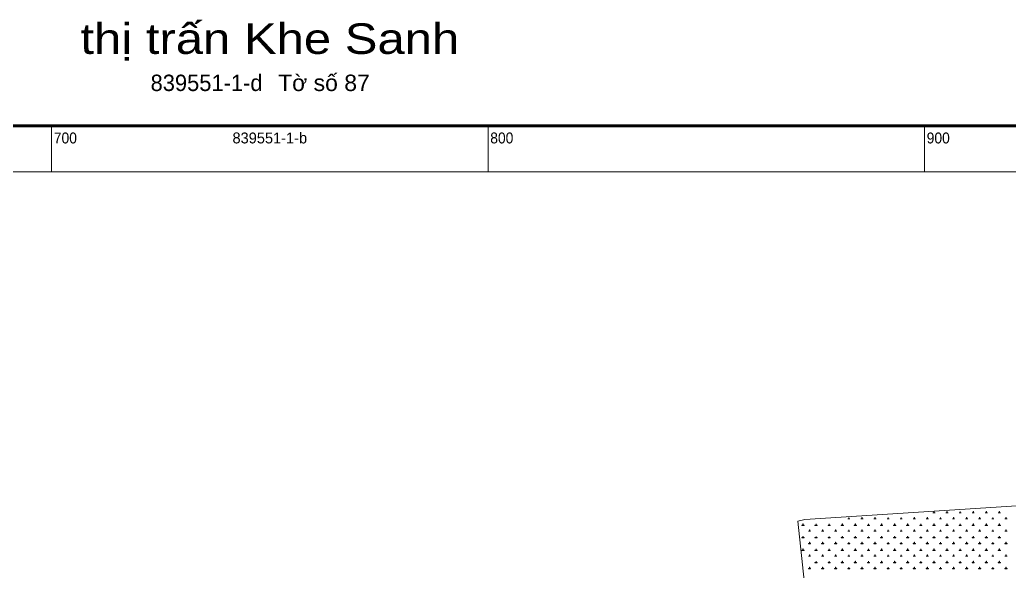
# Model space of a CAD drawing. Header units: metres. Extents: x 551390 to 552118, y 1837759 to 1838646.
# Drawn here: x 551692.7 to 551919.4, y 1838508.5 to 1838634.8 of the extents above; entities that cross this region are included whole.
import ezdxf
from ezdxf.enums import TextEntityAlignment as Align

# ---------------------------------------------------------------- set-up
doc = ezdxf.new("R2010")
doc.units = ezdxf.units.M
doc.header["$LTSCALE"] = 0.8
for name, color, linetype, lineweight in [('10', 7, 'Continuous', 13), ('19', 7, 'Continuous', 13), ('63', 7, 'Continuous', 13)]:
    doc.layers.add(name, color=color, linetype=linetype, lineweight=lineweight)

msp = doc.modelspace()

# ---------------------------------------------------------------- linework, layer by layer
at = {"layer": '10'}
msp.add_lwpolyline([(551973.16, 1838500), (551951.16, 1838576.61), (551951.17, 1838576.63), (551932.18, 1838574.02), (551935.39, 1838524.4), (551872.61, 1838520.36), (551870.95, 1838519.99), (551873.12, 1838500)], dxfattribs=at)
at = {"layer": '19'}
for points in [[(551901.91, 1838521.84), (551902.41, 1838521.84), (551902.41, 1838521.89), (551902.19, 1838521.89), (551902.19, 1838522.19), (551902.14, 1838522.19), (551902.14, 1838521.89), (551901.91, 1838521.89)], [(551904.91, 1838521.84), (551905.41, 1838521.84), (551905.41, 1838521.89), (551905.19, 1838521.89), (551905.19, 1838522.19), (551905.14, 1838522.19), (551905.14, 1838521.89), (551904.91, 1838521.89)], [(551907.91, 1838521.84), (551908.41, 1838521.84), (551908.41, 1838521.89), (551908.19, 1838521.89), (551908.19, 1838522.19), (551908.14, 1838522.19), (551908.14, 1838521.89), (551907.91, 1838521.89)], [(551910.91, 1838521.84), (551911.41, 1838521.84), (551911.41, 1838521.89), (551911.19, 1838521.89), (551911.19, 1838522.19), (551911.14, 1838522.19), (551911.14, 1838521.89), (551910.91, 1838521.89)], [(551913.91, 1838521.84), (551914.41, 1838521.84), (551914.41, 1838521.89), (551914.19, 1838521.89), (551914.19, 1838522.19), (551914.14, 1838522.19), (551914.14, 1838521.89), (551913.91, 1838521.89)], [(551916.91, 1838521.84), (551917.41, 1838521.84), (551917.41, 1838521.89), (551917.19, 1838521.89), (551917.19, 1838522.19), (551917.14, 1838522.19), (551917.14, 1838521.89), (551916.91, 1838521.89)], [(551871.91, 1838518.99), (551872.41, 1838518.99), (551872.41, 1838519.04), (551872.19, 1838519.04), (551872.19, 1838519.34), (551872.14, 1838519.34), (551872.14, 1838519.04), (551871.91, 1838519.04)], [(551874.91, 1838518.99), (551875.41, 1838518.99), (551875.41, 1838519.04), (551875.19, 1838519.04), (551875.19, 1838519.34), (551875.14, 1838519.34), (551875.14, 1838519.04), (551874.91, 1838519.04)], [(551877.91, 1838518.99), (551878.41, 1838518.99), (551878.41, 1838519.04), (551878.19, 1838519.04), (551878.19, 1838519.34), (551878.14, 1838519.34), (551878.14, 1838519.04), (551877.91, 1838519.04)], [(551880.91, 1838518.99), (551881.41, 1838518.99), (551881.41, 1838519.04), (551881.19, 1838519.04), (551881.19, 1838519.34), (551881.14, 1838519.34), (551881.14, 1838519.04), (551880.91, 1838519.04)], [(551882.41, 1838520.49), (551882.91, 1838520.49), (551882.91, 1838520.54), (551882.69, 1838520.54), (551882.69, 1838520.84), (551882.64, 1838520.84), (551882.64, 1838520.54), (551882.41, 1838520.54)], [(551883.91, 1838518.99), (551884.41, 1838518.99), (551884.41, 1838519.04), (551884.19, 1838519.04), (551884.19, 1838519.34), (551884.14, 1838519.34), (551884.14, 1838519.04), (551883.91, 1838519.04)], [(551885.41, 1838520.49), (551885.91, 1838520.49), (551885.91, 1838520.54), (551885.69, 1838520.54), (551885.69, 1838520.84), (551885.64, 1838520.84), (551885.64, 1838520.54), (551885.41, 1838520.54)], [(551886.91, 1838518.99), (551887.41, 1838518.99), (551887.41, 1838519.04), (551887.19, 1838519.04), (551887.19, 1838519.34), (551887.14, 1838519.34), (551887.14, 1838519.04), (551886.91, 1838519.04)], [(551888.41, 1838520.49), (551888.91, 1838520.49), (551888.91, 1838520.54), (551888.69, 1838520.54), (551888.69, 1838520.84), (551888.64, 1838520.84), (551888.64, 1838520.54), (551888.41, 1838520.54)], [(551889.91, 1838518.99), (551890.41, 1838518.99), (551890.41, 1838519.04), (551890.19, 1838519.04), (551890.19, 1838519.34), (551890.14, 1838519.34), (551890.14, 1838519.04), (551889.91, 1838519.04)], [(551891.41, 1838520.49), (551891.91, 1838520.49), (551891.91, 1838520.54), (551891.69, 1838520.54), (551891.69, 1838520.84), (551891.64, 1838520.84), (551891.64, 1838520.54), (551891.41, 1838520.54)], [(551892.91, 1838518.99), (551893.41, 1838518.99), (551893.41, 1838519.04), (551893.19, 1838519.04), (551893.19, 1838519.34), (551893.14, 1838519.34), (551893.14, 1838519.04), (551892.91, 1838519.04)], [(551894.41, 1838520.49), (551894.91, 1838520.49), (551894.91, 1838520.54), (551894.69, 1838520.54), (551894.69, 1838520.84), (551894.64, 1838520.84), (551894.64, 1838520.54), (551894.41, 1838520.54)], [(551895.91, 1838518.99), (551896.41, 1838518.99), (551896.41, 1838519.04), (551896.19, 1838519.04), (551896.19, 1838519.34), (551896.14, 1838519.34), (551896.14, 1838519.04), (551895.91, 1838519.04)], [(551897.41, 1838520.49), (551897.91, 1838520.49), (551897.91, 1838520.54), (551897.69, 1838520.54), (551897.69, 1838520.84), (551897.64, 1838520.84), (551897.64, 1838520.54), (551897.41, 1838520.54)], [(551898.91, 1838518.99), (551899.41, 1838518.99), (551899.41, 1838519.04), (551899.19, 1838519.04), (551899.19, 1838519.34), (551899.14, 1838519.34), (551899.14, 1838519.04), (551898.91, 1838519.04)], [(551900.41, 1838520.49), (551900.91, 1838520.49), (551900.91, 1838520.54), (551900.69, 1838520.54), (551900.69, 1838520.84), (551900.64, 1838520.84), (551900.64, 1838520.54), (551900.41, 1838520.54)], [(551901.91, 1838518.99), (551902.41, 1838518.99), (551902.41, 1838519.04), (551902.19, 1838519.04), (551902.19, 1838519.34), (551902.14, 1838519.34), (551902.14, 1838519.04), (551901.91, 1838519.04)], [(551903.41, 1838520.49), (551903.91, 1838520.49), (551903.91, 1838520.54), (551903.69, 1838520.54), (551903.69, 1838520.84), (551903.64, 1838520.84), (551903.64, 1838520.54), (551903.41, 1838520.54)], [(551904.91, 1838518.99), (551905.41, 1838518.99), (551905.41, 1838519.04), (551905.19, 1838519.04), (551905.19, 1838519.34), (551905.14, 1838519.34), (551905.14, 1838519.04), (551904.91, 1838519.04)], [(551906.41, 1838520.49), (551906.91, 1838520.49), (551906.91, 1838520.54), (551906.69, 1838520.54), (551906.69, 1838520.84), (551906.64, 1838520.84), (551906.64, 1838520.54), (551906.41, 1838520.54)], [(551907.91, 1838518.99), (551908.41, 1838518.99), (551908.41, 1838519.04), (551908.19, 1838519.04), (551908.19, 1838519.34), (551908.14, 1838519.34), (551908.14, 1838519.04), (551907.91, 1838519.04)], [(551909.41, 1838520.49), (551909.91, 1838520.49), (551909.91, 1838520.54), (551909.69, 1838520.54), (551909.69, 1838520.84), (551909.64, 1838520.84), (551909.64, 1838520.54), (551909.41, 1838520.54)], [(551910.91, 1838518.99), (551911.41, 1838518.99), (551911.41, 1838519.04), (551911.19, 1838519.04), (551911.19, 1838519.34), (551911.14, 1838519.34), (551911.14, 1838519.04), (551910.91, 1838519.04)], [(551912.41, 1838520.49), (551912.91, 1838520.49), (551912.91, 1838520.54), (551912.69, 1838520.54), (551912.69, 1838520.84), (551912.64, 1838520.84), (551912.64, 1838520.54), (551912.41, 1838520.54)], [(551913.91, 1838518.99), (551914.41, 1838518.99), (551914.41, 1838519.04), (551914.19, 1838519.04), (551914.19, 1838519.34), (551914.14, 1838519.34), (551914.14, 1838519.04), (551913.91, 1838519.04)], [(551915.41, 1838520.49), (551915.91, 1838520.49), (551915.91, 1838520.54), (551915.69, 1838520.54), (551915.69, 1838520.84), (551915.64, 1838520.84), (551915.64, 1838520.54), (551915.41, 1838520.54)], [(551916.91, 1838518.99), (551917.41, 1838518.99), (551917.41, 1838519.04), (551917.19, 1838519.04), (551917.19, 1838519.34), (551917.14, 1838519.34), (551917.14, 1838519.04), (551916.91, 1838519.04)], [(551918.41, 1838520.49), (551918.91, 1838520.49), (551918.91, 1838520.54), (551918.69, 1838520.54), (551918.69, 1838520.84), (551918.64, 1838520.84), (551918.64, 1838520.54), (551918.41, 1838520.54)], [(551871.91, 1838516.14), (551872.41, 1838516.14), (551872.41, 1838516.19), (551872.19, 1838516.19), (551872.19, 1838516.49), (551872.14, 1838516.49), (551872.14, 1838516.19), (551871.91, 1838516.19)], [(551873.41, 1838517.64), (551873.91, 1838517.64), (551873.91, 1838517.69), (551873.69, 1838517.69), (551873.69, 1838517.99), (551873.64, 1838517.99), (551873.64, 1838517.69), (551873.41, 1838517.69)], [(551874.91, 1838516.14), (551875.41, 1838516.14), (551875.41, 1838516.19), (551875.19, 1838516.19), (551875.19, 1838516.49), (551875.14, 1838516.49), (551875.14, 1838516.19), (551874.91, 1838516.19)], [(551876.41, 1838517.64), (551876.91, 1838517.64), (551876.91, 1838517.69), (551876.69, 1838517.69), (551876.69, 1838517.99), (551876.64, 1838517.99), (551876.64, 1838517.69), (551876.41, 1838517.69)], [(551877.91, 1838516.14), (551878.41, 1838516.14), (551878.41, 1838516.19), (551878.19, 1838516.19), (551878.19, 1838516.49), (551878.14, 1838516.49), (551878.14, 1838516.19), (551877.91, 1838516.19)], [(551879.41, 1838517.64), (551879.91, 1838517.64), (551879.91, 1838517.69), (551879.69, 1838517.69), (551879.69, 1838517.99), (551879.64, 1838517.99), (551879.64, 1838517.69), (551879.41, 1838517.69)], [(551880.91, 1838516.14), (551881.41, 1838516.14), (551881.41, 1838516.19), (551881.19, 1838516.19), (551881.19, 1838516.49), (551881.14, 1838516.49), (551881.14, 1838516.19), (551880.91, 1838516.19)], [(551882.41, 1838517.64), (551882.91, 1838517.64), (551882.91, 1838517.69), (551882.69, 1838517.69), (551882.69, 1838517.99), (551882.64, 1838517.99), (551882.64, 1838517.69), (551882.41, 1838517.69)], [(551883.91, 1838516.14), (551884.41, 1838516.14), (551884.41, 1838516.19), (551884.19, 1838516.19), (551884.19, 1838516.49), (551884.14, 1838516.49), (551884.14, 1838516.19), (551883.91, 1838516.19)], [(551885.41, 1838517.64), (551885.91, 1838517.64), (551885.91, 1838517.69), (551885.69, 1838517.69), (551885.69, 1838517.99), (551885.64, 1838517.99), (551885.64, 1838517.69), (551885.41, 1838517.69)], [(551886.91, 1838516.14), (551887.41, 1838516.14), (551887.41, 1838516.19), (551887.19, 1838516.19), (551887.19, 1838516.49), (551887.14, 1838516.49), (551887.14, 1838516.19), (551886.91, 1838516.19)], [(551888.41, 1838517.64), (551888.91, 1838517.64), (551888.91, 1838517.69), (551888.69, 1838517.69), (551888.69, 1838517.99), (551888.64, 1838517.99), (551888.64, 1838517.69), (551888.41, 1838517.69)], [(551889.91, 1838516.14), (551890.41, 1838516.14), (551890.41, 1838516.19), (551890.19, 1838516.19), (551890.19, 1838516.49), (551890.14, 1838516.49), (551890.14, 1838516.19), (551889.91, 1838516.19)], [(551891.41, 1838517.64), (551891.91, 1838517.64), (551891.91, 1838517.69), (551891.69, 1838517.69), (551891.69, 1838517.99), (551891.64, 1838517.99), (551891.64, 1838517.69), (551891.41, 1838517.69)], [(551892.91, 1838516.14), (551893.41, 1838516.14), (551893.41, 1838516.19), (551893.19, 1838516.19), (551893.19, 1838516.49), (551893.14, 1838516.49), (551893.14, 1838516.19), (551892.91, 1838516.19)], [(551894.41, 1838517.64), (551894.91, 1838517.64), (551894.91, 1838517.69), (551894.69, 1838517.69), (551894.69, 1838517.99), (551894.64, 1838517.99), (551894.64, 1838517.69), (551894.41, 1838517.69)], [(551895.91, 1838516.14), (551896.41, 1838516.14), (551896.41, 1838516.19), (551896.19, 1838516.19), (551896.19, 1838516.49), (551896.14, 1838516.49), (551896.14, 1838516.19), (551895.91, 1838516.19)], [(551897.41, 1838517.64), (551897.91, 1838517.64), (551897.91, 1838517.69), (551897.69, 1838517.69), (551897.69, 1838517.99), (551897.64, 1838517.99), (551897.64, 1838517.69), (551897.41, 1838517.69)], [(551898.91, 1838516.14), (551899.41, 1838516.14), (551899.41, 1838516.19), (551899.19, 1838516.19), (551899.19, 1838516.49), (551899.14, 1838516.49), (551899.14, 1838516.19), (551898.91, 1838516.19)], [(551900.41, 1838517.64), (551900.91, 1838517.64), (551900.91, 1838517.69), (551900.69, 1838517.69), (551900.69, 1838517.99), (551900.64, 1838517.99), (551900.64, 1838517.69), (551900.41, 1838517.69)], [(551901.91, 1838516.14), (551902.41, 1838516.14), (551902.41, 1838516.19), (551902.19, 1838516.19), (551902.19, 1838516.49), (551902.14, 1838516.49), (551902.14, 1838516.19), (551901.91, 1838516.19)], [(551903.41, 1838517.64), (551903.91, 1838517.64), (551903.91, 1838517.69), (551903.69, 1838517.69), (551903.69, 1838517.99), (551903.64, 1838517.99), (551903.64, 1838517.69), (551903.41, 1838517.69)], [(551904.91, 1838516.14), (551905.41, 1838516.14), (551905.41, 1838516.19), (551905.19, 1838516.19), (551905.19, 1838516.49), (551905.14, 1838516.49), (551905.14, 1838516.19), (551904.91, 1838516.19)], [(551906.41, 1838517.64), (551906.91, 1838517.64), (551906.91, 1838517.69), (551906.69, 1838517.69), (551906.69, 1838517.99), (551906.64, 1838517.99), (551906.64, 1838517.69), (551906.41, 1838517.69)], [(551907.91, 1838516.14), (551908.41, 1838516.14), (551908.41, 1838516.19), (551908.19, 1838516.19), (551908.19, 1838516.49), (551908.14, 1838516.49), (551908.14, 1838516.19), (551907.91, 1838516.19)], [(551909.41, 1838517.64), (551909.91, 1838517.64), (551909.91, 1838517.69), (551909.69, 1838517.69), (551909.69, 1838517.99), (551909.64, 1838517.99), (551909.64, 1838517.69), (551909.41, 1838517.69)], [(551910.91, 1838516.14), (551911.41, 1838516.14), (551911.41, 1838516.19), (551911.19, 1838516.19), (551911.19, 1838516.49), (551911.14, 1838516.49), (551911.14, 1838516.19), (551910.91, 1838516.19)], [(551912.41, 1838517.64), (551912.91, 1838517.64), (551912.91, 1838517.69), (551912.69, 1838517.69), (551912.69, 1838517.99), (551912.64, 1838517.99), (551912.64, 1838517.69), (551912.41, 1838517.69)], [(551913.91, 1838516.14), (551914.41, 1838516.14), (551914.41, 1838516.19), (551914.19, 1838516.19), (551914.19, 1838516.49), (551914.14, 1838516.49), (551914.14, 1838516.19), (551913.91, 1838516.19)], [(551915.41, 1838517.64), (551915.91, 1838517.64), (551915.91, 1838517.69), (551915.69, 1838517.69), (551915.69, 1838517.99), (551915.64, 1838517.99), (551915.64, 1838517.69), (551915.41, 1838517.69)], [(551916.91, 1838516.14), (551917.41, 1838516.14), (551917.41, 1838516.19), (551917.19, 1838516.19), (551917.19, 1838516.49), (551917.14, 1838516.49), (551917.14, 1838516.19), (551916.91, 1838516.19)], [(551918.41, 1838517.64), (551918.91, 1838517.64), (551918.91, 1838517.69), (551918.69, 1838517.69), (551918.69, 1838517.99), (551918.64, 1838517.99), (551918.64, 1838517.69), (551918.41, 1838517.69)], [(551873.41, 1838514.78), (551873.91, 1838514.78), (551873.91, 1838514.83), (551873.69, 1838514.83), (551873.69, 1838515.14), (551873.64, 1838515.14), (551873.64, 1838514.83), (551873.41, 1838514.83)], [(551876.41, 1838514.78), (551876.91, 1838514.78), (551876.91, 1838514.83), (551876.69, 1838514.83), (551876.69, 1838515.14), (551876.64, 1838515.14), (551876.64, 1838514.83), (551876.41, 1838514.83)], [(551879.41, 1838514.78), (551879.91, 1838514.78), (551879.91, 1838514.83), (551879.69, 1838514.83), (551879.69, 1838515.14), (551879.64, 1838515.14), (551879.64, 1838514.83), (551879.41, 1838514.83)], [(551882.41, 1838514.78), (551882.91, 1838514.78), (551882.91, 1838514.83), (551882.69, 1838514.83), (551882.69, 1838515.14), (551882.64, 1838515.14), (551882.64, 1838514.83), (551882.41, 1838514.83)], [(551885.41, 1838514.78), (551885.91, 1838514.78), (551885.91, 1838514.83), (551885.69, 1838514.83), (551885.69, 1838515.14), (551885.64, 1838515.14), (551885.64, 1838514.83), (551885.41, 1838514.83)], [(551888.41, 1838514.78), (551888.91, 1838514.78), (551888.91, 1838514.83), (551888.69, 1838514.83), (551888.69, 1838515.14), (551888.64, 1838515.14), (551888.64, 1838514.83), (551888.41, 1838514.83)], [(551891.41, 1838514.78), (551891.91, 1838514.78), (551891.91, 1838514.83), (551891.69, 1838514.83), (551891.69, 1838515.14), (551891.64, 1838515.14), (551891.64, 1838514.83), (551891.41, 1838514.83)], [(551894.41, 1838514.78), (551894.91, 1838514.78), (551894.91, 1838514.83), (551894.69, 1838514.83), (551894.69, 1838515.14), (551894.64, 1838515.14), (551894.64, 1838514.83), (551894.41, 1838514.83)], [(551897.41, 1838514.78), (551897.91, 1838514.78), (551897.91, 1838514.83), (551897.69, 1838514.83), (551897.69, 1838515.14), (551897.64, 1838515.14), (551897.64, 1838514.83), (551897.41, 1838514.83)], [(551900.41, 1838514.78), (551900.91, 1838514.78), (551900.91, 1838514.83), (551900.69, 1838514.83), (551900.69, 1838515.14), (551900.64, 1838515.14), (551900.64, 1838514.83), (551900.41, 1838514.83)], [(551903.41, 1838514.78), (551903.91, 1838514.78), (551903.91, 1838514.83), (551903.69, 1838514.83), (551903.69, 1838515.14), (551903.64, 1838515.14), (551903.64, 1838514.83), (551903.41, 1838514.83)], [(551906.41, 1838514.78), (551906.91, 1838514.78), (551906.91, 1838514.83), (551906.69, 1838514.83), (551906.69, 1838515.14), (551906.64, 1838515.14), (551906.64, 1838514.83), (551906.41, 1838514.83)], [(551909.41, 1838514.78), (551909.91, 1838514.78), (551909.91, 1838514.83), (551909.69, 1838514.83), (551909.69, 1838515.14), (551909.64, 1838515.14), (551909.64, 1838514.83), (551909.41, 1838514.83)], [(551912.41, 1838514.78), (551912.91, 1838514.78), (551912.91, 1838514.83), (551912.69, 1838514.83), (551912.69, 1838515.14), (551912.64, 1838515.14), (551912.64, 1838514.83), (551912.41, 1838514.83)], [(551915.41, 1838514.78), (551915.91, 1838514.78), (551915.91, 1838514.83), (551915.69, 1838514.83), (551915.69, 1838515.14), (551915.64, 1838515.14), (551915.64, 1838514.83), (551915.41, 1838514.83)], [(551918.41, 1838514.78), (551918.91, 1838514.78), (551918.91, 1838514.83), (551918.69, 1838514.83), (551918.69, 1838515.14), (551918.64, 1838515.14), (551918.64, 1838514.83), (551918.41, 1838514.83)], [(551871.91, 1838513.28), (551872.41, 1838513.28), (551872.41, 1838513.33), (551872.19, 1838513.33), (551872.19, 1838513.64), (551872.14, 1838513.64), (551872.14, 1838513.33), (551871.91, 1838513.33)], [(551873.41, 1838511.93), (551873.91, 1838511.93), (551873.91, 1838511.98), (551873.69, 1838511.98), (551873.69, 1838512.28), (551873.64, 1838512.28), (551873.64, 1838511.98), (551873.41, 1838511.98)], [(551874.91, 1838513.28), (551875.41, 1838513.28), (551875.41, 1838513.33), (551875.19, 1838513.33), (551875.19, 1838513.64), (551875.14, 1838513.64), (551875.14, 1838513.33), (551874.91, 1838513.33)], [(551876.41, 1838511.93), (551876.91, 1838511.93), (551876.91, 1838511.98), (551876.69, 1838511.98), (551876.69, 1838512.28), (551876.64, 1838512.28), (551876.64, 1838511.98), (551876.41, 1838511.98)], [(551877.91, 1838513.28), (551878.41, 1838513.28), (551878.41, 1838513.33), (551878.19, 1838513.33), (551878.19, 1838513.64), (551878.14, 1838513.64), (551878.14, 1838513.33), (551877.91, 1838513.33)], [(551879.41, 1838511.93), (551879.91, 1838511.93), (551879.91, 1838511.98), (551879.69, 1838511.98), (551879.69, 1838512.28), (551879.64, 1838512.28), (551879.64, 1838511.98), (551879.41, 1838511.98)], [(551880.91, 1838513.28), (551881.41, 1838513.28), (551881.41, 1838513.33), (551881.19, 1838513.33), (551881.19, 1838513.64), (551881.14, 1838513.64), (551881.14, 1838513.33), (551880.91, 1838513.33)], [(551882.41, 1838511.93), (551882.91, 1838511.93), (551882.91, 1838511.98), (551882.69, 1838511.98), (551882.69, 1838512.28), (551882.64, 1838512.28), (551882.64, 1838511.98), (551882.41, 1838511.98)], [(551883.91, 1838513.28), (551884.41, 1838513.28), (551884.41, 1838513.33), (551884.19, 1838513.33), (551884.19, 1838513.64), (551884.14, 1838513.64), (551884.14, 1838513.33), (551883.91, 1838513.33)], [(551885.41, 1838511.93), (551885.91, 1838511.93), (551885.91, 1838511.98), (551885.69, 1838511.98), (551885.69, 1838512.28), (551885.64, 1838512.28), (551885.64, 1838511.98), (551885.41, 1838511.98)], [(551886.91, 1838513.28), (551887.41, 1838513.28), (551887.41, 1838513.33), (551887.19, 1838513.33), (551887.19, 1838513.64), (551887.14, 1838513.64), (551887.14, 1838513.33), (551886.91, 1838513.33)], [(551888.41, 1838511.93), (551888.91, 1838511.93), (551888.91, 1838511.98), (551888.69, 1838511.98), (551888.69, 1838512.28), (551888.64, 1838512.28), (551888.64, 1838511.98), (551888.41, 1838511.98)], [(551889.91, 1838513.28), (551890.41, 1838513.28), (551890.41, 1838513.33), (551890.19, 1838513.33), (551890.19, 1838513.64), (551890.14, 1838513.64), (551890.14, 1838513.33), (551889.91, 1838513.33)], [(551891.41, 1838511.93), (551891.91, 1838511.93), (551891.91, 1838511.98), (551891.69, 1838511.98), (551891.69, 1838512.28), (551891.64, 1838512.28), (551891.64, 1838511.98), (551891.41, 1838511.98)], [(551892.91, 1838513.28), (551893.41, 1838513.28), (551893.41, 1838513.33), (551893.19, 1838513.33), (551893.19, 1838513.64), (551893.14, 1838513.64), (551893.14, 1838513.33), (551892.91, 1838513.33)], [(551894.41, 1838511.93), (551894.91, 1838511.93), (551894.91, 1838511.98), (551894.69, 1838511.98), (551894.69, 1838512.28), (551894.64, 1838512.28), (551894.64, 1838511.98), (551894.41, 1838511.98)], [(551895.91, 1838513.28), (551896.41, 1838513.28), (551896.41, 1838513.33), (551896.19, 1838513.33), (551896.19, 1838513.64), (551896.14, 1838513.64), (551896.14, 1838513.33), (551895.91, 1838513.33)], [(551897.41, 1838511.93), (551897.91, 1838511.93), (551897.91, 1838511.98), (551897.69, 1838511.98), (551897.69, 1838512.28), (551897.64, 1838512.28), (551897.64, 1838511.98), (551897.41, 1838511.98)], [(551898.91, 1838513.28), (551899.41, 1838513.28), (551899.41, 1838513.33), (551899.19, 1838513.33), (551899.19, 1838513.64), (551899.14, 1838513.64), (551899.14, 1838513.33), (551898.91, 1838513.33)], [(551900.41, 1838511.93), (551900.91, 1838511.93), (551900.91, 1838511.98), (551900.69, 1838511.98), (551900.69, 1838512.28), (551900.64, 1838512.28), (551900.64, 1838511.98), (551900.41, 1838511.98)], [(551901.91, 1838513.28), (551902.41, 1838513.28), (551902.41, 1838513.33), (551902.19, 1838513.33), (551902.19, 1838513.64), (551902.14, 1838513.64), (551902.14, 1838513.33), (551901.91, 1838513.33)], [(551903.41, 1838511.93), (551903.91, 1838511.93), (551903.91, 1838511.98), (551903.69, 1838511.98), (551903.69, 1838512.28), (551903.64, 1838512.28), (551903.64, 1838511.98), (551903.41, 1838511.98)], [(551904.91, 1838513.28), (551905.41, 1838513.28), (551905.41, 1838513.33), (551905.19, 1838513.33), (551905.19, 1838513.64), (551905.14, 1838513.64), (551905.14, 1838513.33), (551904.91, 1838513.33)], [(551906.41, 1838511.93), (551906.91, 1838511.93), (551906.91, 1838511.98), (551906.69, 1838511.98), (551906.69, 1838512.28), (551906.64, 1838512.28), (551906.64, 1838511.98), (551906.41, 1838511.98)], [(551907.91, 1838513.28), (551908.41, 1838513.28), (551908.41, 1838513.33), (551908.19, 1838513.33), (551908.19, 1838513.64), (551908.14, 1838513.64), (551908.14, 1838513.33), (551907.91, 1838513.33)], [(551909.41, 1838511.93), (551909.91, 1838511.93), (551909.91, 1838511.98), (551909.69, 1838511.98), (551909.69, 1838512.28), (551909.64, 1838512.28), (551909.64, 1838511.98), (551909.41, 1838511.98)], [(551910.91, 1838513.28), (551911.41, 1838513.28), (551911.41, 1838513.33), (551911.19, 1838513.33), (551911.19, 1838513.64), (551911.14, 1838513.64), (551911.14, 1838513.33), (551910.91, 1838513.33)], [(551912.41, 1838511.93), (551912.91, 1838511.93), (551912.91, 1838511.98), (551912.69, 1838511.98), (551912.69, 1838512.28), (551912.64, 1838512.28), (551912.64, 1838511.98), (551912.41, 1838511.98)], [(551913.91, 1838513.28), (551914.41, 1838513.28), (551914.41, 1838513.33), (551914.19, 1838513.33), (551914.19, 1838513.64), (551914.14, 1838513.64), (551914.14, 1838513.33), (551913.91, 1838513.33)], [(551915.41, 1838511.93), (551915.91, 1838511.93), (551915.91, 1838511.98), (551915.69, 1838511.98), (551915.69, 1838512.28), (551915.64, 1838512.28), (551915.64, 1838511.98), (551915.41, 1838511.98)], [(551916.91, 1838513.28), (551917.41, 1838513.28), (551917.41, 1838513.33), (551917.19, 1838513.33), (551917.19, 1838513.64), (551917.14, 1838513.64), (551917.14, 1838513.33), (551916.91, 1838513.33)], [(551918.41, 1838511.93), (551918.91, 1838511.93), (551918.91, 1838511.98), (551918.69, 1838511.98), (551918.69, 1838512.28), (551918.64, 1838512.28), (551918.64, 1838511.98), (551918.41, 1838511.98)], [(551874.91, 1838510.43), (551875.41, 1838510.43), (551875.41, 1838510.48), (551875.19, 1838510.48), (551875.19, 1838510.78), (551875.14, 1838510.78), (551875.14, 1838510.48), (551874.91, 1838510.48)], [(551877.91, 1838510.43), (551878.41, 1838510.43), (551878.41, 1838510.48), (551878.19, 1838510.48), (551878.19, 1838510.78), (551878.14, 1838510.78), (551878.14, 1838510.48), (551877.91, 1838510.48)], [(551880.91, 1838510.43), (551881.41, 1838510.43), (551881.41, 1838510.48), (551881.19, 1838510.48), (551881.19, 1838510.78), (551881.14, 1838510.78), (551881.14, 1838510.48), (551880.91, 1838510.48)], [(551883.91, 1838510.43), (551884.41, 1838510.43), (551884.41, 1838510.48), (551884.19, 1838510.48), (551884.19, 1838510.78), (551884.14, 1838510.78), (551884.14, 1838510.48), (551883.91, 1838510.48)], [(551886.91, 1838510.43), (551887.41, 1838510.43), (551887.41, 1838510.48), (551887.19, 1838510.48), (551887.19, 1838510.78), (551887.14, 1838510.78), (551887.14, 1838510.48), (551886.91, 1838510.48)], [(551889.91, 1838510.43), (551890.41, 1838510.43), (551890.41, 1838510.48), (551890.19, 1838510.48), (551890.19, 1838510.78), (551890.14, 1838510.78), (551890.14, 1838510.48), (551889.91, 1838510.48)], [(551892.91, 1838510.43), (551893.41, 1838510.43), (551893.41, 1838510.48), (551893.19, 1838510.48), (551893.19, 1838510.78), (551893.14, 1838510.78), (551893.14, 1838510.48), (551892.91, 1838510.48)], [(551895.91, 1838510.43), (551896.41, 1838510.43), (551896.41, 1838510.48), (551896.19, 1838510.48), (551896.19, 1838510.78), (551896.14, 1838510.78), (551896.14, 1838510.48), (551895.91, 1838510.48)], [(551898.91, 1838510.43), (551899.41, 1838510.43), (551899.41, 1838510.48), (551899.19, 1838510.48), (551899.19, 1838510.78), (551899.14, 1838510.78), (551899.14, 1838510.48), (551898.91, 1838510.48)], [(551901.91, 1838510.43), (551902.41, 1838510.43), (551902.41, 1838510.48), (551902.19, 1838510.48), (551902.19, 1838510.78), (551902.14, 1838510.78), (551902.14, 1838510.48), (551901.91, 1838510.48)], [(551904.91, 1838510.43), (551905.41, 1838510.43), (551905.41, 1838510.48), (551905.19, 1838510.48), (551905.19, 1838510.78), (551905.14, 1838510.78), (551905.14, 1838510.48), (551904.91, 1838510.48)], [(551907.91, 1838510.43), (551908.41, 1838510.43), (551908.41, 1838510.48), (551908.19, 1838510.48), (551908.19, 1838510.78), (551908.14, 1838510.78), (551908.14, 1838510.48), (551907.91, 1838510.48)], [(551910.91, 1838510.43), (551911.41, 1838510.43), (551911.41, 1838510.48), (551911.19, 1838510.48), (551911.19, 1838510.78), (551911.14, 1838510.78), (551911.14, 1838510.48), (551910.91, 1838510.48)], [(551913.91, 1838510.43), (551914.41, 1838510.43), (551914.41, 1838510.48), (551914.19, 1838510.48), (551914.19, 1838510.78), (551914.14, 1838510.78), (551914.14, 1838510.48), (551913.91, 1838510.48)], [(551916.91, 1838510.43), (551917.41, 1838510.43), (551917.41, 1838510.48), (551917.19, 1838510.48), (551917.19, 1838510.78), (551917.14, 1838510.78), (551917.14, 1838510.48), (551916.91, 1838510.48)], [(551873.41, 1838509.08), (551873.91, 1838509.08), (551873.91, 1838509.13), (551873.69, 1838509.13), (551873.69, 1838509.43), (551873.64, 1838509.43), (551873.64, 1838509.13), (551873.41, 1838509.13)], [(551876.41, 1838509.08), (551876.91, 1838509.08), (551876.91, 1838509.13), (551876.69, 1838509.13), (551876.69, 1838509.43), (551876.64, 1838509.43), (551876.64, 1838509.13), (551876.41, 1838509.13)], [(551879.41, 1838509.08), (551879.91, 1838509.08), (551879.91, 1838509.13), (551879.69, 1838509.13), (551879.69, 1838509.43), (551879.64, 1838509.43), (551879.64, 1838509.13), (551879.41, 1838509.13)], [(551882.41, 1838509.08), (551882.91, 1838509.08), (551882.91, 1838509.13), (551882.69, 1838509.13), (551882.69, 1838509.43), (551882.64, 1838509.43), (551882.64, 1838509.13), (551882.41, 1838509.13)], [(551885.41, 1838509.08), (551885.91, 1838509.08), (551885.91, 1838509.13), (551885.69, 1838509.13), (551885.69, 1838509.43), (551885.64, 1838509.43), (551885.64, 1838509.13), (551885.41, 1838509.13)], [(551888.41, 1838509.08), (551888.91, 1838509.08), (551888.91, 1838509.13), (551888.69, 1838509.13), (551888.69, 1838509.43), (551888.64, 1838509.43), (551888.64, 1838509.13), (551888.41, 1838509.13)], [(551891.41, 1838509.08), (551891.91, 1838509.08), (551891.91, 1838509.13), (551891.69, 1838509.13), (551891.69, 1838509.43), (551891.64, 1838509.43), (551891.64, 1838509.13), (551891.41, 1838509.13)], [(551894.41, 1838509.08), (551894.91, 1838509.08), (551894.91, 1838509.13), (551894.69, 1838509.13), (551894.69, 1838509.43), (551894.64, 1838509.43), (551894.64, 1838509.13), (551894.41, 1838509.13)], [(551897.41, 1838509.08), (551897.91, 1838509.08), (551897.91, 1838509.13), (551897.69, 1838509.13), (551897.69, 1838509.43), (551897.64, 1838509.43), (551897.64, 1838509.13), (551897.41, 1838509.13)], [(551900.41, 1838509.08), (551900.91, 1838509.08), (551900.91, 1838509.13), (551900.69, 1838509.13), (551900.69, 1838509.43), (551900.64, 1838509.43), (551900.64, 1838509.13), (551900.41, 1838509.13)], [(551903.41, 1838509.08), (551903.91, 1838509.08), (551903.91, 1838509.13), (551903.69, 1838509.13), (551903.69, 1838509.43), (551903.64, 1838509.43), (551903.64, 1838509.13), (551903.41, 1838509.13)], [(551906.41, 1838509.08), (551906.91, 1838509.08), (551906.91, 1838509.13), (551906.69, 1838509.13), (551906.69, 1838509.43), (551906.64, 1838509.43), (551906.64, 1838509.13), (551906.41, 1838509.13)], [(551909.41, 1838509.08), (551909.91, 1838509.08), (551909.91, 1838509.13), (551909.69, 1838509.13), (551909.69, 1838509.43), (551909.64, 1838509.43), (551909.64, 1838509.13), (551909.41, 1838509.13)], [(551912.41, 1838509.08), (551912.91, 1838509.08), (551912.91, 1838509.13), (551912.69, 1838509.13), (551912.69, 1838509.43), (551912.64, 1838509.43), (551912.64, 1838509.13), (551912.41, 1838509.13)], [(551915.41, 1838509.08), (551915.91, 1838509.08), (551915.91, 1838509.13), (551915.69, 1838509.13), (551915.69, 1838509.43), (551915.64, 1838509.43), (551915.64, 1838509.13), (551915.41, 1838509.13)], [(551918.41, 1838509.08), (551918.91, 1838509.08), (551918.91, 1838509.13), (551918.69, 1838509.13), (551918.69, 1838509.43), (551918.64, 1838509.43), (551918.64, 1838509.13), (551918.41, 1838509.13)]]:
    msp.add_lwpolyline(points, close=True, dxfattribs=at)
at = {"layer": '63'}
for p, q in [((551700, 1838600), (551700, 1838610.5)), ((551800, 1838600), (551800, 1838610.5)), ((551900, 1838600), (551900, 1838610.5))]:
    msp.add_line(p, q, dxfattribs=at)
at = {"layer": '63', "lineweight": 158}
msp.add_lwpolyline([(551389.5, 1838610.5), (552110.5, 1838610.5), (552110.5, 1837889.5), (551389.5, 1837889.5)], close=True, dxfattribs=at)
at = {"layer": '63'}
msp.add_lwpolyline([(551400, 1838600), (552100, 1838600), (552100, 1837900), (551400, 1837900)], close=True, dxfattribs=at)

# ---------------------------------------------------------------- texts
for s, height, width, p in [('thị trấn Khe Sanh', 7, 1.2, (551750, 1838627)), ('Tờ số 87', 3.75, 1.05, (551762.4, 1838618.5))]:
    msp.add_text(s, height=height, dxfattribs=dict(at, width=width)).set_placement(p, align=Align.CENTER)
for s, height, p in [('839551-1-d', 3.75, (551735.5, 1838618.5)), ('839551-1-b', 2.5, (551749.99, 1838606.5))]:
    msp.add_text(s, height=height, dxfattribs=at).set_placement(p, align=Align.CENTER)
at = {"layer": '63', "width": 0.95}
for s, p in [('700', (551700.5, 1838606.5)), ('800', (551800.5, 1838606.5)), ('900', (551900.5, 1838606.5))]:
    msp.add_text(s, height=2.5, dxfattribs=at).set_placement(p)

doc.saveas('drawing.dxf')
